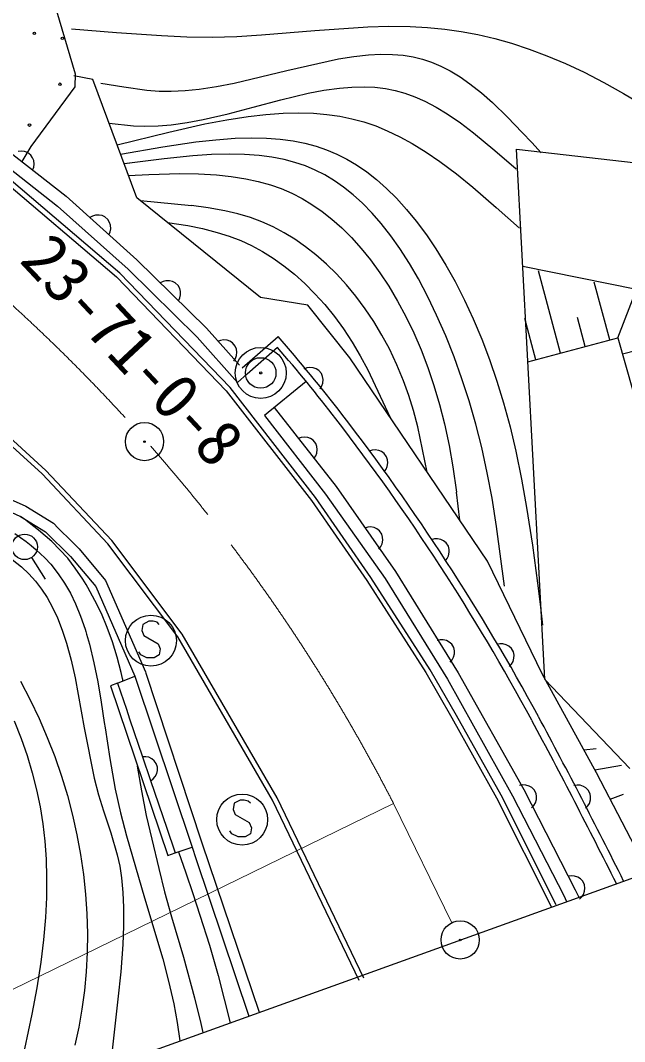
# Model space of a CAD drawing. Units: millimetres, scale not verified. Extents: x 40000 to 680000, y 20000 to 380000.
# Drawn here: x 411528 to 435233, y 226144 to 266222 of the extents above; entities that cross this region are included whole.
import ezdxf
from ezdxf.enums import TextEntityAlignment as Align

# ---------------------------------------------------------------- set-up
doc = ezdxf.new("R2010")
doc.units = ezdxf.units.MM
doc.header["$LTSCALE"] = 1000
doc.linetypes.add('CHAIN', pattern=[18.5, 12, -1.5, 3.5, -1.5])
for name, color, linetype, lineweight in [('M-BGD', 7, 'Continuous', 25), ('M-BGD-EXST', 7, 'Continuous', 25), ('M-BMK', 2, 'CHAIN', 13), ('M-BMK-OTRS', 5, 'Continuous', 25), ('M-BMK-SRVR', 3, 'Continuous', 25), ('M-STR-HTXT', 7, 'Continuous', 13)]:
    doc.layers.add(name, color=color, linetype=linetype, lineweight=lineweight)
doc.styles.add('ＭＳ ゴシック', font='')
doc.styles.get('ＭＳ ゴシック').set_extended_font_data('MS Gothic')

msp = doc.modelspace()

# ---------------------------------------------------------------- linework, layer by layer
at = {"layer": 'M-BGD'}
for p, q in [((412937, 266598), (413679, 264132)), ((413529, 265896), (415293, 265746)), ((415293, 265746), (417063, 265625)), ((420989, 265654), (423078, 265827)), ((423078, 265827), (425165, 265969)), ((425165, 265969), (425989, 265991)), ((425989, 265991), (426817, 265983)), ((426817, 265983), (427500, 265949)), ((427500, 265949), (428186, 265884)), ((428186, 265884), (428828, 265793)), ((428828, 265793), (429471, 265671)), ((417063, 265625), (418056, 265581)), ((418056, 265581), (419049, 265568)), ((419049, 265568), (420019, 265596)), ((420019, 265596), (420989, 265654)), ((429471, 265671), (430136, 265514)), ((430136, 265514), (430800, 265326)), ((430800, 265326), (431495, 265096)), ((431495, 265096), (432186, 264836)), ((421986, 264260), (424012, 264719)), ((424012, 264719), (424604, 264813)), ((424604, 264813), (425186, 264875)), ((425186, 264875), (425663, 264898)), ((425663, 264898), (426132, 264891)), ((426132, 264891), (426541, 264856)), ((426541, 264856), (426943, 264792)), ((426943, 264792), (427305, 264704)), ((427305, 264704), (427660, 264587)), ((427660, 264587), (428024, 264433)), ((432186, 264836), (432920, 264527)), ((432920, 264527), (433643, 264189)), ((413679, 264132), (413669, 263618)), ((419919, 263760), (421986, 264260)), ((428024, 264433), (428385, 264247)), ((428385, 264247), (428779, 264008)), ((433643, 264189), (434424, 263789)), ((414369, 263901), (413621, 264045)), ((416092, 259265), (414369, 263901)), ((414678, 263763), (415584, 263611)), ((419226, 263625), (419919, 263760)), ((428779, 264008), (429165, 263738)), ((429165, 263738), (429614, 263382)), ((434424, 263789), (435196, 263360)), ((413669, 263618), (411936, 261273)), ((415584, 263611), (416494, 263488)), ((416494, 263488), (416967, 263450)), ((416967, 263450), (417445, 263443)), ((417445, 263443), (417989, 263467)), ((417989, 263467), (418542, 263521)), ((418542, 263521), (419226, 263625)), ((421746, 263107), (422821, 263363)), ((422821, 263363), (423433, 263480)), ((423433, 263480), (424042, 263566)), ((424042, 263566), (424532, 263608)), ((424532, 263608), (425016, 263618)), ((425016, 263618), (425437, 263599)), ((425437, 263599), (425852, 263550)), ((425852, 263550), (426229, 263476)), ((426229, 263476), (426605, 263371)), ((426605, 263371), (427002, 263227)), ((429614, 263382), (430054, 262995)), ((435196, 263360), (436051, 262848)), ((420662, 262817), (421746, 263107)), ((427002, 263227), (427397, 263051)), ((427397, 263051), (427837, 262819)), ((430054, 262995), (430641, 262428)), ((418697, 262330), (419678, 262558)), ((419678, 262558), (420662, 262817)), ((420469, 262453), (421157, 262533)), ((421157, 262533), (421843, 262581)), ((421843, 262581), (422436, 262595)), ((422436, 262595), (423021, 262578)), ((423021, 262578), (423545, 262534)), ((423545, 262534), (424062, 262461)), ((427837, 262819), (428272, 262555)), ((428272, 262555), (428793, 262199)), ((415005, 262189), (415960, 262089)), ((416928, 262084), (417445, 262127)), ((417351, 261839), (418769, 262158)), ((417445, 262127), (418070, 262213)), ((418070, 262213), (418697, 262330)), ((418769, 262158), (419621, 262321)), ((419621, 262321), (420469, 262453)), ((424062, 262461), (424533, 262365)), ((424533, 262365), (425002, 262239)), ((425002, 262239), (425467, 262081)), ((428793, 262199), (429311, 261808)), ((430641, 262428), (431219, 261827)), ((409798, 262081), (413317, 259322)), ((415321, 261339), (417351, 261839)), ((415960, 262089), (416415, 262071)), ((416415, 262071), (416928, 262084)), ((425467, 262081), (425924, 261893)), ((425924, 261893), (426417, 261656)), ((429311, 261808), (430149, 261117)), ((431219, 261827), (431590, 261427)), ((409498, 261676), (412984, 258934)), ((417116, 261259), (418415, 261451)), ((418415, 261451), (419190, 261538)), ((419190, 261538), (419960, 261595)), ((419960, 261595), (420580, 261612)), ((420580, 261612), (421189, 261599)), ((421189, 261599), (421714, 261560)), ((421714, 261560), (422228, 261492)), ((422228, 261492), (422684, 261402)), ((422684, 261402), (423135, 261283)), ((426417, 261656), (426901, 261390)), ((426901, 261390), (427446, 261054)), ((431590, 261427), (431961, 261023)), ((411576, 261094), (411435, 261077)), ((411691, 261079), (411576, 261094)), ((411936, 261273), (411581, 260683)), ((411811, 261037), (411691, 261079)), ((411936, 260938), (411811, 261037)), ((412006, 260833), (411936, 260938)), ((415457, 260974), (417116, 261259)), ((419024, 260961), (418290, 260912)), ((419739, 260979), (419024, 260961)), ((420326, 260966), (419739, 260979)), ((420895, 260924), (420326, 260966)), ((421388, 260859), (420895, 260924)), ((423135, 261283), (423543, 261144)), ((423543, 261144), (423941, 260977)), ((423941, 260977), (424337, 260777)), ((427446, 261054), (427987, 260684)), ((430149, 261117), (430980, 260392)), ((432104, 240370), (430993, 261170)), ((430993, 261170), (436381, 260550)), ((415432, 256303), (410463, 260537)), ((412048, 260724), (412006, 260833)), ((412065, 260583), (412048, 260724)), ((412050, 260468), (412065, 260583)), ((417164, 260794), (415600, 260589)), ((415820, 260617), (415616, 260589)), ((416019, 260644), (415820, 260617)), ((418290, 260912), (417164, 260794)), ((421870, 260765), (421388, 260859)), ((422299, 260652), (421870, 260765)), ((422715, 260511), (422299, 260652)), ((424337, 260777), (424721, 260549)), ((424721, 260549), (425117, 260276)), ((427987, 260684), (428637, 260196)), ((410341, 260378), (415294, 256157)), ((412008, 260349), (412050, 260468)), ((415768, 260138), (416572, 260178)), ((416572, 260178), (417784, 260208)), ((417784, 260208), (418509, 260198)), ((418509, 260198), (419227, 260158)), ((419227, 260158), (419802, 260098)), ((423098, 260350), (422715, 260511)), ((423469, 260161), (423098, 260350)), ((423848, 259932), (423469, 260161)), ((425117, 260276), (425501, 259976)), ((428637, 260196), (429284, 259674)), ((419802, 260098), (420371, 260009)), ((420371, 260009), (420860, 259903)), ((420860, 259903), (421338, 259769)), ((421338, 259769), (421763, 259620)), ((424211, 259678), (423848, 259932)), ((425501, 259976), (425897, 259625)), ((413317, 259322), (416093, 256827)), ((421763, 259620), (422176, 259443)), ((422176, 259443), (422578, 259237)), ((424587, 259376), (424211, 259678)), ((424948, 259047), (424587, 259376)), ((425897, 259625), (426282, 259244)), ((429284, 259674), (430201, 258886)), ((412984, 258934), (415750, 256463)), ((420948, 255342), (416092, 259265)), ((416235, 259150), (418234, 258959)), ((418899, 258869), (418234, 258959)), ((422578, 259237), (422967, 259003)), ((422967, 259003), (423363, 258729)), ((425327, 258659), (424948, 259047)), ((426282, 259244), (426679, 258806)), ((414362, 258543), (414252, 258481)), ((414474, 258578), (414362, 258543)), ((414615, 258585), (414474, 258578)), ((414729, 258563), (414615, 258585)), ((414845, 258513), (414729, 258563)), ((414964, 258406), (414845, 258513)), ((419552, 258750), (418899, 258869)), ((420059, 258630), (419552, 258750)), ((420549, 258483), (420059, 258630)), ((423363, 258729), (423746, 258427)), ((425685, 258248), (425327, 258659)), ((426679, 258806), (427059, 258343)), ((430201, 258886), (431113, 258074)), ((415027, 258296), (414964, 258406)), ((415061, 258184), (415027, 258296)), ((415069, 258043), (415061, 258184)), ((417297, 258292), (418093, 258169)), ((418093, 258169), (418677, 258051)), ((421000, 258315), (420549, 258483)), ((421446, 258116), (421000, 258315)), ((421875, 257890), (421446, 258116)), ((423746, 258427), (424136, 258079)), ((426062, 257767), (425685, 258248)), ((427059, 258343), (427455, 257809)), ((414996, 257812), (415047, 257928)), ((415047, 257928), (415069, 258043)), ((418677, 258051), (419249, 257904)), ((419249, 257904), (419715, 257756)), ((419715, 257756), (420170, 257580)), ((422292, 257636), (421875, 257890)), ((424136, 258079), (424515, 257702)), ((426417, 257265), (426062, 257767)), ((427455, 257809), (427831, 257252)), ((420170, 257580), (420599, 257382)), ((420599, 257382), (421021, 257154)), ((422717, 257341), (422292, 257636)), ((423124, 257022), (422717, 257341)), ((424515, 257702), (424896, 257277)), ((421021, 257154), (421448, 256888)), ((423538, 256657), (423124, 257022)), ((424896, 257277), (425263, 256824)), ((426793, 256678), (426417, 257265)), ((427831, 257252), (428219, 256620)), ((416093, 256827), (418835, 254139)), ((421448, 256888), (421862, 256595)), ((421862, 256595), (422280, 256260)), ((423931, 256272), (423538, 256657)), ((425263, 256824), (425631, 256319)), ((427144, 256074), (426793, 256678)), ((428219, 256620), (428582, 255972)), ((435698, 255656), (431238, 256570)), ((415294, 256157), (419601, 251678)), ((419753, 251809), (415432, 256303)), ((415750, 256463), (418461, 253790)), ((422280, 256260), (422683, 255899)), ((424323, 255844), (423931, 256272)), ((425631, 256319), (425981, 255789)), ((432718, 253166), (431851, 256399)), ((417124, 255976), (417012, 255918)), ((417237, 256006), (417124, 255976)), ((417379, 256008), (417237, 256006)), ((417492, 255981), (417379, 256008)), ((417606, 255925), (417492, 255981)), ((417720, 255814), (417606, 255925)), ((417778, 255701), (417720, 255814)), ((422683, 255899), (423086, 255496)), ((424694, 255394), (424323, 255844)), ((425981, 255789), (426329, 255204)), ((427515, 255371), (427144, 256074)), ((428582, 255972), (428953, 255244)), ((434650, 253685), (434042, 255950)), ((417728, 255220), (417783, 255334)), ((417808, 255588), (417778, 255701)), ((417783, 255334), (417810, 255447)), ((417810, 255447), (417808, 255588)), ((422810, 255041), (420948, 255342)), ((423086, 255496), (423470, 255069)), ((425056, 254907), (424694, 255394)), ((427857, 254659), (427515, 255371)), ((434973, 253771), (435698, 255656)), ((424447, 252977), (422810, 255041)), ((423470, 255069), (423846, 254605)), ((425393, 254403), (425056, 254907)), ((426329, 255204), (426652, 254602)), ((428953, 255244), (429296, 254504)), ((423846, 254605), (424203, 254118)), ((426652, 254602), (426964, 253955)), ((428216, 253838), (427857, 254659)), ((429296, 254504), (429630, 253714)), ((431753, 252907), (431319, 254524)), ((433684, 253425), (433380, 254558)), ((420122, 252696), (418835, 254139)), ((424203, 254118), (424544, 253599)), ((425713, 253870), (425393, 254403)), ((418461, 253790), (420050, 252015)), ((420225, 252581), (421639, 253815)), ((426003, 253329), (425713, 253870)), ((426964, 253955), (427249, 253295)), ((428542, 253020), (428216, 253838)), ((429630, 253714), (429933, 252917)), ((431439, 252823), (434973, 253771)), ((434973, 253771), (437511, 244741)), ((419380, 253663), (419262, 253617)), ((419495, 253681), (419380, 253663)), ((419636, 253668), (419495, 253681)), ((419746, 253629), (419636, 253668)), ((419853, 253562), (419746, 253629)), ((419956, 253439), (419853, 253562)), ((420002, 253321), (419956, 253439)), ((420019, 253206), (420002, 253321)), ((420425, 252358), (421610, 253392)), ((424544, 253599), (424863, 253061)), ((426298, 252703), (426003, 253329)), ((419901, 252848), (419968, 252955)), ((419968, 252955), (420006, 253065)), ((420006, 253065), (420019, 253206)), ((429861, 244994), (424447, 252977)), ((424863, 253061), (425156, 252506)), ((427249, 253295), (427517, 252597)), ((428853, 252153), (428542, 253020)), ((429933, 252917), (430224, 252066)), ((435153, 253131), (435708, 253287)), ((422763, 252581), (422645, 252534)), ((422878, 252599), (422763, 252581)), ((423019, 252586), (422878, 252599)), ((423129, 252548), (423019, 252586)), ((423237, 252482), (423129, 252548)), ((425156, 252506), (426030, 250643)), ((426557, 252083), (426298, 252703)), ((427517, 252597), (427754, 251896)), ((420424, 252349), (420050, 252015)), ((423339, 252359), (423237, 252482)), ((423386, 252242), (423339, 252359)), ((423404, 252127), (423386, 252242)), ((423392, 251986), (423404, 252127)), ((429131, 251291), (428853, 252153)), ((423104, 247500), (419753, 251809)), ((422738, 252051), (421106, 250714)), ((423287, 251768), (423354, 251876)), ((423354, 251876), (423392, 251986)), ((426768, 251502), (426557, 252083)), ((427754, 251896), (427975, 251143)), ((430224, 252066), (430486, 251208)), ((419601, 251678), (422943, 247382)), ((426949, 250915), (426768, 251502)), ((421490, 251029), (423917, 247930)), ((427115, 250268), (426949, 250915)), ((427975, 251143), (428167, 250383)), ((429394, 250375), (429131, 251291)), ((430486, 251208), (430741, 250265)), ((421106, 250714), (423498, 247626)), ((427486, 248495), (427115, 250268)), ((428167, 250383), (428347, 249542)), ((429626, 249459), (429394, 250375)), ((430741, 250265), (430966, 249316)), ((405391, 250008), (411742, 247154)), ((422549, 249856), (422430, 249813)), ((422665, 249870), (422549, 249856)), ((422805, 249853), (422665, 249870)), ((422914, 249812), (422805, 249853)), ((423020, 249742), (422914, 249812)), ((423119, 249616), (423020, 249742)), ((405213, 249595), (411531, 246756)), ((423161, 249497), (423119, 249616)), ((423159, 249241), (423176, 249381)), ((423176, 249381), (423161, 249497)), ((425332, 249356), (425212, 249318)), ((425448, 249367), (425332, 249356)), ((425588, 249345), (425448, 249367)), ((425695, 249300), (425588, 249345)), ((425798, 249226), (425695, 249300)), ((428347, 249542), (428497, 248698)), ((429845, 248464), (429626, 249459)), ((430966, 249316), (431193, 248214)), ((423047, 249026), (423117, 249132)), ((423117, 249132), (423159, 249241)), ((425893, 249097), (425798, 249226)), ((425931, 248977), (425893, 249097)), ((425942, 248861), (425931, 248977)), ((425802, 248510), (425875, 248613)), ((425875, 248613), (425920, 248721)), ((425920, 248721), (425942, 248861)), ((428497, 248698), (428639, 247708)), ((430033, 247474), (429845, 248464)), ((431193, 248214), (431390, 247110)), ((423917, 247930), (426241, 244588)), ((428764, 246611), (428639, 247708)), ((422943, 247382), (425116, 244243)), ((425282, 244354), (423104, 247500)), ((423498, 247626), (425836, 244318)), ((430212, 246359), (430033, 247474)), ((411742, 247154), (412825, 246489)), ((431390, 247110), (431618, 245623)), ((411613, 246703), (411531, 246756)), ((411531, 246756), (412510, 246155)), ((411685, 246648), (411613, 246703)), ((412233, 246215), (411685, 246648)), ((412825, 246489), (413015, 246300)), ((411312, 246088), (411750, 245774)), ((412756, 245765), (412233, 246215)), ((412510, 246155), (413497, 245184)), ((413543, 245773), (413015, 246300)), ((425153, 246335), (425031, 246300)), ((425269, 246342), (425153, 246335)), ((425408, 246316), (425269, 246342)), ((425514, 246267), (425408, 246316)), ((425615, 246190), (425514, 246267)), ((425705, 246058), (425615, 246190)), ((430523, 244018), (430212, 246359)), ((411750, 245774), (411953, 245613)), ((413080, 245449), (412756, 245765)), ((413543, 245773), (413829, 245488)), ((425739, 245937), (425705, 246058)), ((425720, 245681), (425746, 245820)), ((425746, 245820), (425739, 245937)), ((427770, 245871), (427648, 245839)), ((427887, 245876), (427770, 245871)), ((428025, 245848), (427887, 245876)), ((428130, 245797), (428025, 245848)), ((428230, 245719), (428130, 245797)), ((428318, 245585), (428230, 245719)), ((411953, 245613), (412148, 245447)), ((412148, 245447), (412482, 245132)), ((413382, 245112), (413080, 245449)), ((413829, 245488), (414870, 244243)), ((425595, 245475), (425671, 245575)), ((425671, 245575), (425720, 245681)), ((428350, 245463), (428318, 245585)), ((428326, 245208), (428355, 245346)), ((428355, 245346), (428350, 245463)), ((431618, 245623), (431817, 244130)), ((411208, 245064), (411568, 244772)), ((411962, 245140), (412503, 244299)), ((412482, 245132), (412726, 244876)), ((413681, 244725), (413382, 245112)), ((413497, 245184), (414483, 244004)), ((428198, 245003), (428276, 245103)), ((428276, 245103), (428326, 245208)), ((432005, 240573), (429861, 244994)), ((411568, 244772), (411858, 244501)), ((411858, 244501), (412124, 244211)), ((412726, 244876), (413009, 244505)), ((413009, 244505), (413263, 244132)), ((413977, 244288), (413681, 244725)), ((426241, 244588), (428699, 240616)), ((412124, 244211), (412361, 243901)), ((413263, 244132), (413487, 243740)), ((414102, 244084), (413977, 244288)), ((414174, 243964), (414102, 244084)), ((414870, 244243), (416429, 240660)), ((425116, 244243), (427435, 240628)), ((427606, 240732), (425282, 244354)), ((425836, 244318), (428285, 240368)), ((431817, 244130), (431918, 243312)), ((412361, 243901), (412577, 243568)), ((413487, 243740), (413688, 243326)), ((414452, 243459), (414174, 243964)), ((414483, 244004), (416017, 240480)), ((412577, 243568), (412788, 243184)), ((413688, 243326), (413888, 242840)), ((414703, 242940), (414452, 243459)), ((431918, 243312), (432016, 242493)), ((412788, 243184), (412978, 242777)), ((414936, 242390), (414703, 242940)), ((412978, 242777), (413168, 242288)), ((413888, 242840), (414063, 242336)), ((413168, 242288), (413334, 241780)), ((414063, 242336), (414096, 242233)), ((414096, 242233), (414127, 242130)), ((414127, 242130), (414235, 241747)), ((415138, 241834), (414936, 242390)), ((413334, 241780), (413515, 241111)), ((414235, 241747), (414410, 241015)), ((415322, 241236), (415138, 241834)), ((427998, 241915), (427874, 241887)), ((428115, 241915), (427998, 241915)), ((428252, 241881), (428115, 241915)), ((428355, 241826), (428252, 241881)), ((428451, 241743), (428355, 241826)), ((428533, 241606), (428451, 241743)), ((430340, 241754), (430216, 241728)), ((430456, 241752), (430340, 241754)), ((430593, 241716), (430456, 241752)), ((430695, 241660), (430593, 241716)), ((428526, 241229), (428561, 241366)), ((428561, 241483), (428533, 241606)), ((428561, 241366), (428561, 241483)), ((430790, 241576), (430695, 241660)), ((430870, 241438), (430790, 241576)), ((430896, 241314), (430870, 241438)), ((430894, 241197), (430896, 241314)), ((413515, 241111), (413670, 240421)), ((414410, 241015), (414560, 240257)), ((415476, 240632), (415322, 241236)), ((428389, 241030), (428472, 241126)), ((428472, 241126), (428526, 241229)), ((430718, 240864), (430802, 240958)), ((430802, 240958), (430858, 241061)), ((430858, 241061), (430894, 241197)), ((415340, 240215), (416017, 240480)), ((415531, 240396), (415476, 240632)), ((416017, 240480), (418261, 233773)), ((416434, 240647), (418642, 233947)), ((427435, 240628), (428459, 238846)), ((428633, 238945), (427606, 240732)), ((428699, 240616), (431284, 236032)), ((434131, 236692), (432005, 240573)), ((411528, 240291), (411909, 239562)), ((413670, 240421), (414030, 238454)), ((414560, 240257), (414694, 239467)), ((415340, 240215), (415060, 240105)), ((415060, 240105), (417314, 233453)), ((415340, 240215), (415685, 239195)), ((415540, 240354), (415531, 240396)), ((415540, 240354), (415531, 240396)), ((415549, 240317), (415540, 240354)), ((415549, 240317), (415540, 240354)), ((428285, 240368), (430840, 235794)), ((435446, 236865), (432105, 240359)), ((411909, 239562), (412258, 238829)), ((414694, 239467), (414818, 238666)), ((415685, 239195), (415814, 238816)), ((430387, 235810), (428633, 238945)), ((411286, 238728), (411555, 238045)), ((412258, 238829), (412582, 238078)), ((414818, 238666), (414849, 238464)), ((415814, 238816), (416167, 237775)), ((428459, 238846), (430211, 235716)), ((412582, 238078), (412875, 237326)), ((414030, 238454), (414421, 236488)), ((414849, 238464), (415035, 237252)), ((411555, 238045), (411787, 237375)), ((416167, 237775), (416295, 237396)), ((411787, 237375), (411991, 236693)), ((412875, 237326), (413139, 236563)), ((416295, 237396), (416648, 236354)), ((416446, 237325), (416319, 237324)), ((416560, 237300), (416446, 237325)), ((416687, 237237), (416560, 237300)), ((433639, 237590), (434116, 237650)), ((415035, 237252), (415251, 236052)), ((416110, 236953), (416273, 235983)), ((416775, 237162), (416687, 237237)), ((416852, 237061), (416775, 237162)), ((416903, 236910), (416852, 237061)), ((416904, 236783), (416903, 236910)), ((434071, 236808), (435118, 236996)), ((411991, 236693), (412160, 236025)), ((413139, 236563), (413371, 235800)), ((414421, 236488), (414593, 235833)), ((416741, 236453), (416816, 236542)), ((416816, 236542), (416879, 236669)), ((416879, 236669), (416904, 236783)), ((436152, 232790), (434131, 236692)), ((416640, 236377), (416741, 236453)), ((416648, 236354), (416776, 235976)), ((431239, 236219), (431114, 236197)), ((431355, 236213), (431239, 236219)), ((431490, 236172), (431355, 236213)), ((431591, 236112), (431490, 236172)), ((431682, 236026), (431591, 236112)), ((433369, 236211), (433244, 236192)), ((433485, 236204), (433369, 236211)), ((433620, 236161), (433485, 236204)), ((433719, 236099), (433620, 236161)), ((433809, 236011), (433719, 236099)), ((412160, 236025), (412299, 235354)), ((413371, 235800), (413575, 235030)), ((414593, 235833), (414790, 235198)), ((415251, 236052), (415455, 235127)), ((416273, 235983), (416467, 235015)), ((416776, 235976), (417129, 234934)), ((430211, 235716), (432368, 231420)), ((432547, 231509), (430387, 235810)), ((430840, 235794), (432847, 231882)), ((431284, 236032), (433297, 232105)), ((431758, 235884), (431682, 236026)), ((431779, 235760), (431758, 235884)), ((431774, 235643), (431779, 235760)), ((433883, 235869), (433809, 236011)), ((433902, 235744), (433883, 235869)), ((433894, 235627), (433902, 235744)), ((434669, 235654), (435188, 235855)), ((412299, 235354), (412406, 234684)), ((431586, 235316), (431673, 235408)), ((431673, 235408), (431733, 235508)), ((431733, 235508), (431774, 235643)), ((433701, 235303), (433790, 235393)), ((433790, 235393), (433851, 235493)), ((433851, 235493), (433894, 235627)), ((413575, 235030), (413747, 234258)), ((414790, 235198), (415071, 234334)), ((415455, 235127), (415686, 234219)), ((416467, 235015), (416689, 234085)), ((417129, 234934), (417257, 234556)), ((412406, 234684), (412483, 234013)), ((417257, 234556), (417598, 233549)), ((413747, 234258), (413890, 233481)), ((415071, 234334), (415322, 233467)), ((415686, 234219), (416401, 231781)), ((416689, 234085), (416961, 232935)), ((412483, 234013), (412534, 233299)), ((417598, 233549), (418261, 233773)), ((418261, 233773), (418412, 233324)), ((418642, 233947), (420902, 227294)), ((412534, 233299), (412555, 232579)), ((413890, 233481), (414003, 232705)), ((415322, 233467), (415422, 233023)), ((417314, 233453), (417598, 233549)), ((417731, 233594), (418018, 232761)), ((418412, 233324), (420493, 227147)), ((415422, 233023), (415492, 232572)), ((416961, 232935), (417183, 232018)), ((412555, 232579), (412546, 231797)), ((414003, 232705), (414085, 231926)), ((415492, 232572), (415548, 231990)), ((418018, 232761), (418291, 231955)), ((433155, 232647), (433030, 232631)), ((433271, 232636), (433155, 232647)), ((433405, 232590), (433271, 232636)), ((433502, 232525), (433405, 232590)), ((433590, 232435), (433502, 232525)), ((433297, 232105), (433436, 231811)), ((433660, 232290), (433590, 232435)), ((433675, 232165), (433660, 232290)), ((433665, 232049), (433675, 232165)), ((412546, 231797), (412507, 231014)), ((414085, 231926), (414136, 231157)), ((415548, 231990), (415575, 231400)), ((416401, 231781), (417112, 229390)), ((417183, 232018), (417452, 231035)), ((418291, 231955), (418573, 231106)), ((432847, 231882), (432961, 231640)), ((433463, 231730), (433554, 231818)), ((433554, 231818), (433618, 231915)), ((433618, 231915), (433665, 232049)), ((415575, 231400), (415577, 230677)), ((412507, 231014), (412431, 230141)), ((414136, 231157), (414157, 230388)), ((417452, 231035), (417922, 229455)), ((418573, 231106), (418945, 229925)), ((415577, 230677), (415549, 229953)), ((412431, 230141), (412325, 229266)), ((414157, 230388), (414148, 229635)), ((415549, 229953), (415465, 228881)), ((418945, 229925), (419288, 228736)), ((412325, 229266), (412169, 228247)), ((414148, 229635), (414109, 228881)), ((417112, 229390), (417342, 228509)), ((417922, 229455), (418363, 227864)), ((414109, 228881), (414041, 228146)), ((415465, 228881), (415352, 227811)), ((417342, 228509), (417541, 227624)), ((419288, 228736), (419752, 226880)), ((412169, 228247), (411981, 227225)), ((414041, 228146), (413943, 227417)), ((415352, 227811), (415076, 225330)), ((418363, 227864), (418611, 226853)), ((413943, 227417), (413818, 226708)), ((417541, 227624), (417676, 226898)), ((411981, 227225), (411693, 225862)), ((417676, 226898), (417781, 226169)), ((418611, 226853), (418688, 226496)), ((413818, 226708), (413665, 226007))]:
    msp.add_line(p, q, dxfattribs=at)
for centre, radius in [((412075, 265715), 49.7), ((413175, 265518), 49.7), ((413080, 263718), 49.7), ((411885, 262115), 49.7), ((411692, 245560), 500)]:
    msp.add_circle(centre, radius, dxfattribs=at)
for centre, radius, start, end in [((371541, 210113), 66481, 37.70325, 41.09924), ((371541, 210113), 66181, 37.70325, 40.8396), ((355070, 197446), 86959, 28.36157, 37.66858), ((355070, 197446), 87259, 28.36157, 37.66858), ((211655, 120763), 249888, 26.547, 28.21143), ((211655, 120763), 249588, 26.55518, 28.21143)]:
    msp.add_arc(centre, radius, start, end, dxfattribs=at)
at = {"layer": 'M-BGD-EXST'}
for p, q in [((416330, 242519), (416290, 242279)), ((416570, 242639), (416330, 242519)), ((416730, 242639), (416570, 242639)), ((416890, 242599), (416730, 242639)), ((416970, 242519), (416890, 242599)), ((416290, 242279), (416370, 242079)), ((416370, 242079), (416930, 241759)), ((416930, 241759), (417010, 241559)), ((416250, 241319), (416170, 241439)), ((416490, 241199), (416250, 241319)), ((416970, 241319), (416770, 241199)), ((417010, 241559), (416970, 241319)), ((416770, 241199), (416490, 241199)), ((419909, 235498), (419869, 235258)), ((420149, 235618), (419909, 235498)), ((420309, 235618), (420149, 235618)), ((420469, 235578), (420309, 235618)), ((420549, 235498), (420469, 235578)), ((419869, 235258), (419949, 235058)), ((419949, 235058), (420509, 234738)), ((420509, 234738), (420589, 234538)), ((420589, 234538), (420549, 234298)), ((419829, 234298), (419749, 234418)), ((420069, 234178), (419829, 234298)), ((420349, 234178), (420069, 234178)), ((420549, 234298), (420349, 234178))]:
    msp.add_line(p, q, dxfattribs=at)
for centre in [(416650, 241879), (420229, 234858)]:
    msp.add_circle(centre, 1000, dxfattribs=at)
at = {"layer": 'M-BMK'}
msp.add_line((426166, 235493), (428453, 230808), dxfattribs=at)
msp.add_arc((364796, 204047), 68957, 27.13061, 61.55518, dxfattribs=at)
at = {"layer": 'M-BMK-OTRS'}
msp.add_line((376179, 211176), (491058, 252579), dxfattribs=at)
at = {"layer": 'M-BMK-SRVR'}
for p, q in [((412385, 248421), (405173, 254972)), ((412525, 248563), (405303, 255124)), ((415117, 245809), (412525, 248563)), ((414964, 245680), (412385, 248421)), ((417872, 242136), (415117, 245809)), ((417705, 242025), (414964, 245680)), ((421599, 235708), (417872, 242136)), ((421422, 235615), (417705, 242025)), ((425002, 228633), (421599, 235708)), ((424821, 228546), (421422, 235615))]:
    msp.add_line(p, q, dxfattribs=at)
for centre, radius in [((420956, 252386), 1000), ((420956, 252386), 600), ((420956, 252386), 40), ((416397, 249693), 750), ((416397, 249693), 30), ((428782, 230134), 750), ((428782, 230134), 30)]:
    msp.add_circle(centre, radius, dxfattribs=at)
at = {"layer": 'M-STR-HTXT'}
msp.add_line((399213, 222335), (426166, 235493), dxfattribs=at)

# ---------------------------------------------------------------- texts
at = {"layer": 'M-BMK-SRVR', "style": 'ＭＳ ゴシック'}
msp.add_text('23-71-0-8', height=1833, rotation=313, dxfattribs=at).set_placement((411046, 256399), align=Align.BOTTOM_LEFT)

doc.saveas('drawing.dxf')
